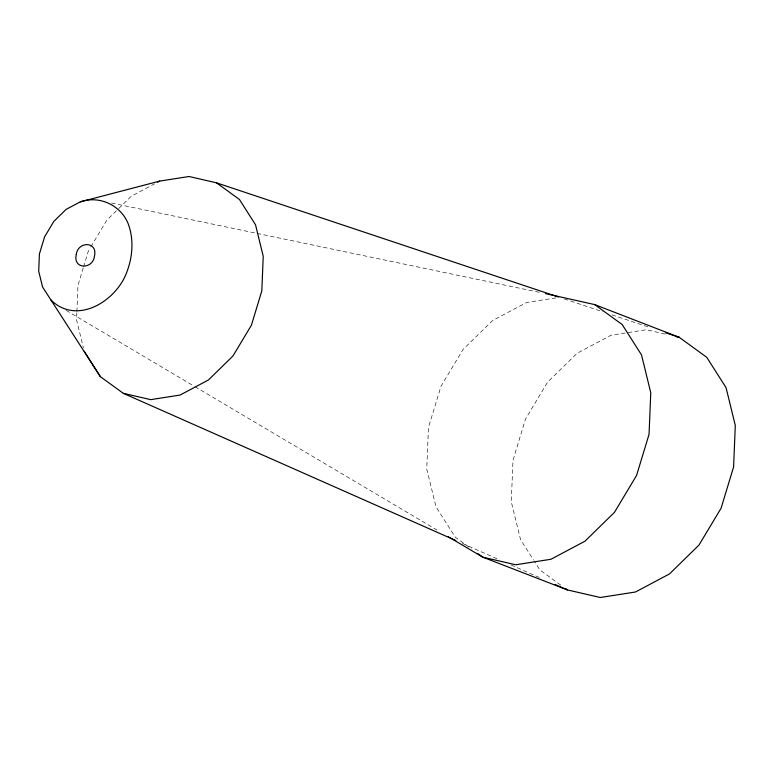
<?xml version="1.0" encoding="UTF-8"?>
<svg xmlns="http://www.w3.org/2000/svg" width="774" height="774" viewBox="0 0 774 774"><rect width="100%" height="100%" fill="white"/><g stroke="black" fill="none" stroke-linecap="round" stroke-linejoin="round"><path stroke-width="0.58" stroke-dasharray="3.87 2.9" d="M76.858 312.696L76.558 319.865L83.418 347.865M76.907 311.506L77.99 285.248L83.195 268.075M83.544 266.933L88.41 250.911L90.248 247.835M90.858 246.809L106.812 220.203L117.822 209.425M118.674 208.593L131.387 196.151L154.481 183.873M555.896 297.913L526.552 302.499L492.545 320.571L463.055 349.442L440.977 386.284L428.467 427.49L426.755 469.025L436.004 506.835L455.325 537.204L471.434 548.911M111.524 203.02L255.923 233.158M257.103 233.409L540.881 292.64M665.127 334.068L646.3 329.724L611.083 335.229L577.075 353.302L547.586 382.172L525.507 419.015L512.998 460.22L511.285 501.755L520.544 539.565L533.412 559.805M564.178 298.899L602.917 311.835M612.031 314.883L649.628 327.431M462.465 543.474L497.788 559.109M511.034 564.972L541.945 578.652M66.206 310.422L193.916 386.071M194.961 386.681L438.964 531.206M560.695 585.076L539.855 569.935L534.06 560.821"/><path stroke-width="1.16" d="M558.48 297.003L216.536 182.838L189.069 176.501L159.725 181.087L80.283 201.859L66.109 209.386L53.822 221.412L44.621 236.767L39.416 253.93L38.7 271.239L42.56 286.99L100.368 376.677L123.269 393.308L455.838 540.542M157.625 182.209L159.725 181.087M80.283 201.859C99.295 195.164 120.647 205.11 128.184 223.705C134.231 240.075 132.586 257.955 126.114 273.928C114.726 302.15 76.065 325.409 50.6 299.644M545.525 293.607L594.722 304.598L679.253 337.329L706.73 357.288L726.051 387.658L735.3 425.468L733.588 467.003L721.087 508.208L698.999 545.051L669.51 573.921L635.502 591.994L600.285 597.499L567.332 589.894L482.802 557.174L448.31 536.74M675.721 336.516L679.253 337.329L665.582 332.762M123.269 393.308L150.727 399.645L180.071 395.059L208.419 380.005L232.993 355.943L251.395 325.244L261.815 290.898L263.237 256.291L255.526 224.779L239.437 199.469L216.536 182.838M555.19 584.525L567.332 589.894L565.436 588.521M594.722 304.598L622.199 324.558L641.52 354.937L650.77 392.737L649.057 434.282L636.547 475.488L614.469 512.33L584.98 541.19L550.972 559.263L515.755 564.768L482.802 557.174L478.061 553.729M84.269 351.367L100.368 376.677M76.287 254.482C72.679 269.575 92.89 269.642 94.447 256.213C98.056 241.12 77.855 241.053 76.287 254.482"/></g></svg>
